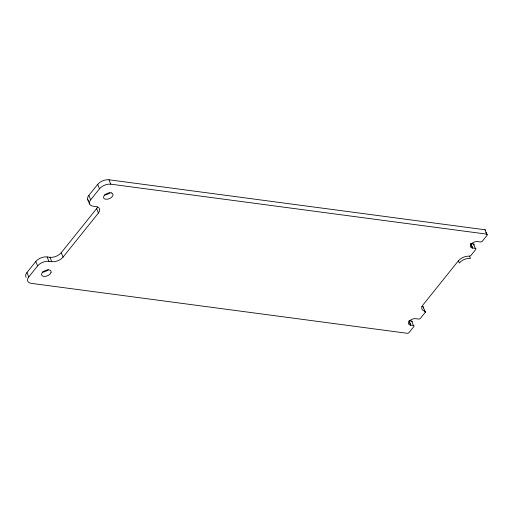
<?xml version="1.0" encoding="UTF-8"?>
<svg xmlns="http://www.w3.org/2000/svg" width="513" height="513" viewBox="0 0 513 513"><rect width="100%" height="100%" fill="white"/><g stroke="black" fill="none" stroke-linecap="round" stroke-linejoin="round"><path stroke-width="0.77" d="M26.195 277.379A8.625 4.861 -22.7 0 1 26.933 272.544L35.775 261.521A8.625 4.861 -22.7 0 1 47.081 256.93L49.941 257.308A8.625 4.861 -22.7 0 0 61.239 252.71L96.617 208.631A8.625 4.861 -22.7 0 0 97.643 206.886M88.653 200.814A8.625 4.861 -22.7 0 1 88.839 195.402L97.682 184.385A8.625 4.861 -22.7 0 1 108.98 179.787L484.971 229.773A1.436 0.808 -22.7 0 1 485.516 230.478M413.465 325.473L410.817 325.127L408.983 320.747L411.631 321.087L413.465 325.473A1.436 0.808 -22.7 0 1 413.876 326.544L409.073 332.52A1.436 0.808 -22.7 0 1 407.194 333.29L31.222 283.349A8.625 4.861 -22.7 0 1 28.766 276.924L37.609 265.907A8.625 4.861 -22.7 0 1 48.908 261.309L51.775 261.688A8.625 4.861 -22.7 0 0 63.073 257.096L98.445 213.017A8.625 4.861 -22.7 0 0 95.989 206.592L93.129 206.213A8.625 4.861 -22.7 0 1 90.673 199.788L88.839 195.402M90.673 199.788L99.516 188.765A8.625 4.861 -22.7 0 1 110.814 184.173L486.799 234.152A1.436 0.808 -22.7 0 1 487.158 235.217L482.361 241.193A1.436 0.808 -22.7 0 1 480.476 241.963L477 241.527A5.034 2.834 -22.7 0 0 471.049 244.252A5.034 2.834 -22.7 0 0 471.902 247.882L475.333 248.369A1.436 0.808 -22.7 0 1 475.743 249.44L470.947 255.416L470.088 256.025L468.555 256.154A8.625 4.861 -22.7 0 0 458.385 260.822L423.013 304.902A8.625 4.861 -22.7 0 0 424.45 311.115L424.931 311.256A1.436 0.808 -22.7 0 1 425.29 312.321L420.487 318.297A1.436 0.808 -22.7 0 1 418.608 319.06L415.132 318.631A5.034 2.834 -22.7 0 0 409.175 321.356A5.034 2.834 -22.7 0 0 410.034 324.986L410.817 325.127M471.518 243.726L473.499 243.989L475.333 248.369M424.931 311.256L423.097 306.87L422.616 306.736A8.625 4.861 -22.7 0 1 421.731 306.389M484.971 229.773L486.799 234.152M485.933 232.293L486.85 234.486M470.857 243.643L472.691 248.023M470.658 243.604L472.492 247.991M469.555 256.173L470.472 258.366L469.472 258.34A8.625 4.861 -22.7 0 0 459.302 263.015L458.385 260.822M424.373 310.128L425.29 312.321M409.092 321.439L410.618 325.088M108.98 179.787L110.814 184.173M97.682 184.385L99.516 188.765M96.617 208.631L98.445 213.017M87.723 199.57L89.557 203.95M61.239 252.71L63.073 257.096M49.941 257.308L51.775 261.688M47.081 256.93L48.908 261.309M35.775 261.521L37.609 265.907M26.933 272.544L28.766 276.924M48.267 269.639A5.034 2.834 -22.7 0 1 42.169 272.025M109.853 192.811A5.034 2.834 -22.7 0 1 104.498 194.902M411.631 321.087A1.436 0.808 -22.7 0 1 412.234 321.798M423.097 306.87A1.436 0.808 -22.7 0 1 423.456 307.935M473.499 243.989A1.436 0.808 -22.7 0 1 473.909 245.06M50.973 272.711L50.627 273.371A5.034 2.834 -22.7 0 1 44.003 276.404L43.214 276.263A5.034 2.834 -22.7 0 1 42.361 272.634A5.034 2.834 -22.7 0 1 48.312 269.909A5.034 2.834 -22.7 0 1 50.973 272.711M111.43 192.933L110.648 192.792A5.034 2.834 -22.7 0 0 103.517 197.12A5.034 2.834 -22.7 0 0 110.09 198.3A5.034 2.834 -22.7 0 0 111.43 192.933"/></g></svg>
